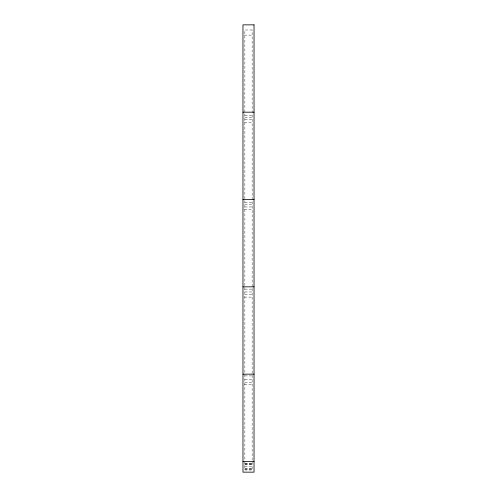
<?xml version="1.0" encoding="UTF-8"?>
<svg xmlns="http://www.w3.org/2000/svg" width="497" height="497" viewBox="0 0 497 497"><rect width="100%" height="100%" fill="white"/><g stroke="black" fill="none" stroke-linecap="round" stroke-linejoin="round"><path stroke-width="0.37" stroke-dasharray="2.48 1.86" d="M244.443 35.119L252.557 35.119M244.859 115.385L252.141 115.385M244.859 117.311L252.141 117.311M244.859 119.243L252.141 119.243M244.443 122.448L252.557 122.448M244.859 202.31L252.141 202.31M244.859 204.64L252.141 204.64M244.859 206.969L252.141 206.969M244.443 209.771L252.557 209.771M244.859 289.124L252.141 289.124M244.859 291.963L252.141 291.963M244.859 294.808L252.141 294.808M244.443 297.1L252.557 297.1M244.859 375.912L252.141 375.912M244.859 379.292L252.141 379.292M244.859 382.671L252.141 382.671M244.443 384.429L252.557 384.429M244.859 463.241L252.141 463.241M244.859 463.776L252.141 463.776M244.859 464.291L252.141 464.291M244.859 464.689L252.141 464.689M244.859 466.621L252.141 466.621M244.859 468.547L252.141 468.547M244.859 468.951L252.141 468.951M244.859 469.46L252.141 469.46M252.141 29.988L244.859 29.988L244.859 470L252.141 470L252.141 29.988"/><path stroke-width="0.75" d="M242.971 112.179L254.029 112.179M242.971 199.502L254.029 199.502M242.971 286.831L254.029 286.831M242.971 374.16L254.029 374.16M242.971 461.483L254.029 461.483M254.029 24.85L242.971 24.85L242.971 472.15L254.029 472.15L254.029 24.85"/></g></svg>
